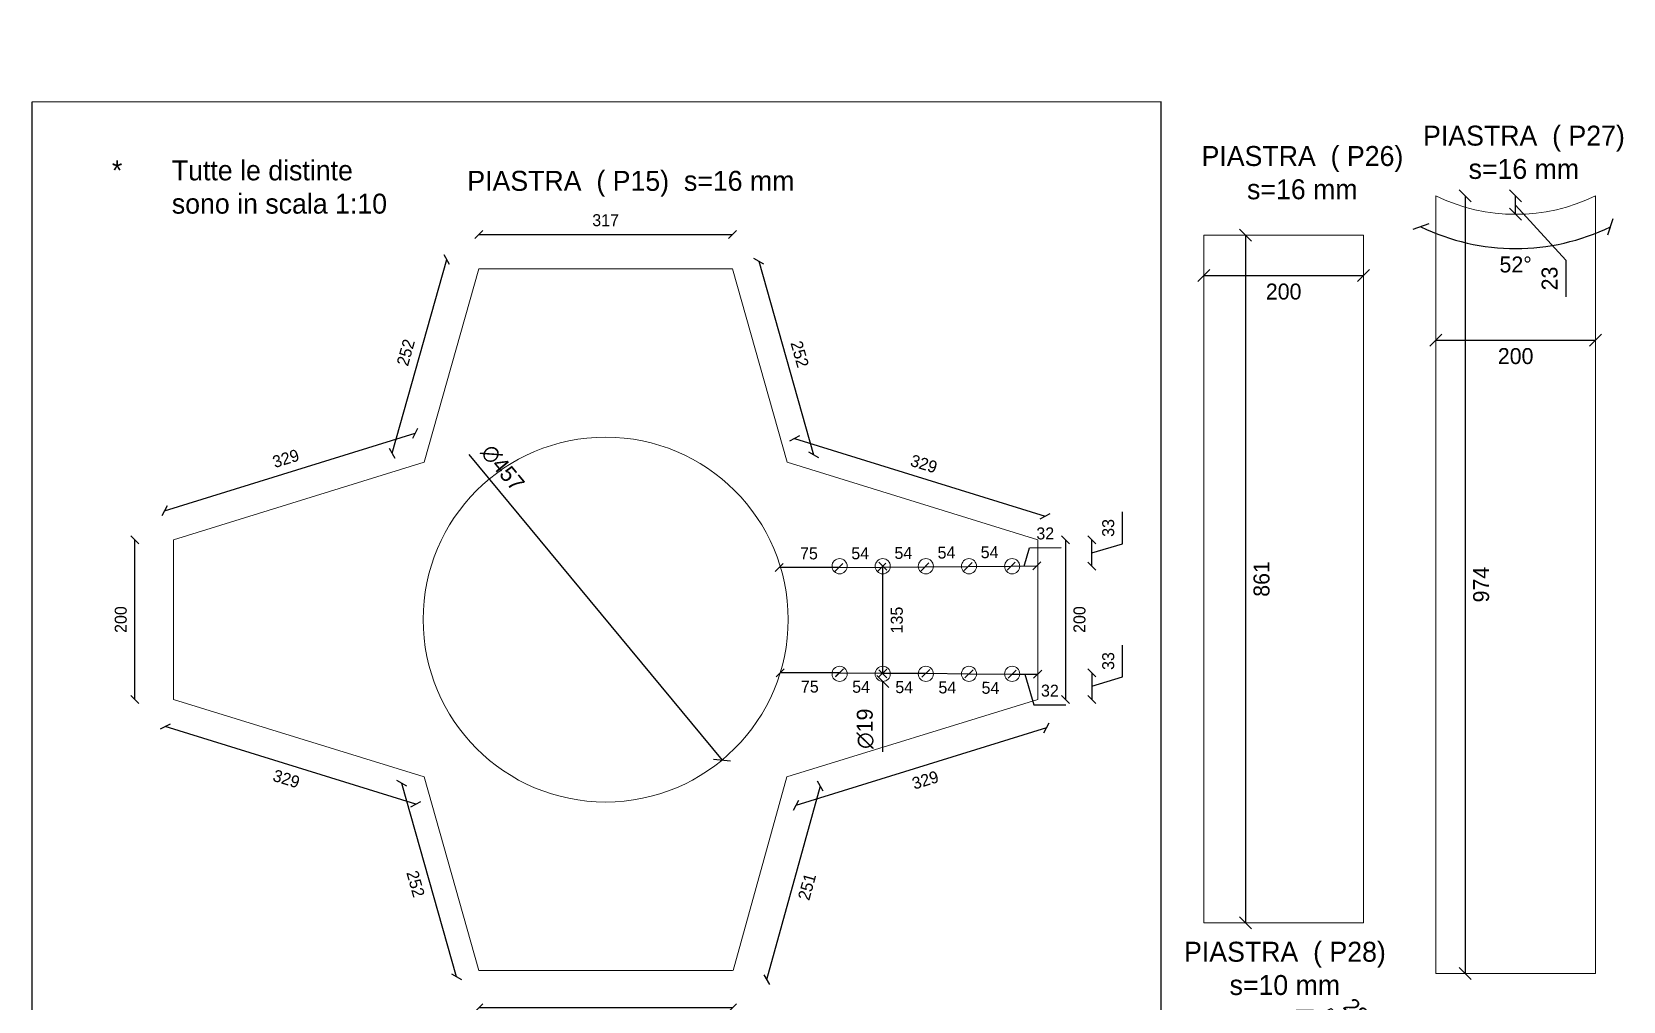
# Model space of a CAD drawing. Header units: millimetres. Extents: x -6949 to 549764, y -83146 to 127128.
# Drawn here: x 20436 to 22429, y -44215 to -43001 of the extents above; entities that cross this region are included whole.
import ezdxf

# ---------------------------------------------------------------- set-up
doc = ezdxf.new("R2010")
doc.units = ezdxf.units.MM
doc.layers.add('piastra', color=6, linetype='Continuous', lineweight=18)
doc.layers.add('quote', color=7, linetype='Continuous', lineweight=5, true_color=0x383838)
doc.styles.get("Standard").update_dxf_attribs({"font": ''})
doc.styles.get('Standard').set_extended_font_data('Bahnschrift Light')
doc.dimstyles.new('Q 1_10', dxfattribs={"dimtxt": 15, "dimasz": 10, "dimexe": 0.18, "dimexo": 0.0625, "dimgap": 10, "dimtad": 2, "dimdec": 0, "dimzin": 0, "dimdsep": 46, "dimtxsty": 'Standard', "dimblk": 'OBLIQUE', "dimcen": 0, "dimse1": 1, "dimse2": 1, "dimadec": 0, "dimazin": 0, "dimtfac": 1, "dimtdec": 0, "dimtofl": 0, "dimtmove": 1, "dimatfit": 3, "dimfxl": 1, "dimtolj": 1, "dimtzin": 0, "dimarcsym": 1})
doc.dimstyles.new('Q 1_15', dxfattribs={"dimtxt": 20, "dimasz": 15, "dimexe": 0.18, "dimexo": 0.0625, "dimgap": 10, "dimtad": 2, "dimdec": 0, "dimzin": 0, "dimdsep": 46, "dimtxsty": 'Standard', "dimblk": 'OBLIQUE', "dimcen": 0, "dimse1": 1, "dimse2": 1, "dimadec": 0, "dimazin": 0, "dimtfac": 1, "dimtdec": 0, "dimtofl": 0, "dimtmove": 1, "dimatfit": 3, "dimfxl": 1, "dimtolj": 1, "dimtzin": 0, "dimarcsym": 1})

# ---------------------------------------------------------------- blocks, each defined once
blk = doc.blocks.new('_Oblique')
at = {"color": 0, "linetype": 'ByBlock', "lineweight": -2}
blk.add_line((-0.5, -0.5), (0.5, 0.5), dxfattribs=at)
blk = doc.blocks.new('*D709')
at = {"layer": 'Defpoints', "color": 0, "transparency": 16777216}
for p in [(21008.7, -43561), (21300.3, -43913)]:
    blk.add_point(p, dxfattribs=at)
at = {"layer": 'quote', "color": 0, "lineweight": -2, "transparency": 16777216}
blk.add_line((20983.3, -43530.3), (21300.3, -43913), dxfattribs=at)
at = {"layer": 'quote', "color": 0, "lineweight": -2, "transparency": 16777216, "xscale": 15, "yscale": 15, "zscale": 15, "rotation": 309.6394571777741}
blk.add_blockref('_Oblique', (21300.3, -43913), dxfattribs=at)
at = {"layer": 'quote', "color": 0, "transparency": 16777216, "insert": (21025.6, -43547.1), "char_height": 20, "attachment_point": 5, "rotation": 309.6395}
blk.add_mtext('\\A1;∅457', dxfattribs=at)
blk = doc.blocks.new('*D711')
at = {"layer": 'Defpoints', "color": 0, "transparency": 16777216}
for p in [(21501.5, -43795.5), (21501.5, -43814.5)]:
    blk.add_point(p, dxfattribs=at)
at = {"layer": 'quote', "color": 0, "lineweight": -2, "transparency": 16777216}
blk.add_line((21501.5, -43902.8), (21501.5, -43814.5), dxfattribs=at)
at = {"layer": 'quote', "color": 0, "lineweight": -2, "transparency": 16777216, "xscale": 15, "yscale": 15, "zscale": 15, "rotation": 89.99664323390468}
blk.add_blockref('_Oblique', (21501.5, -43814.5), dxfattribs=at)
at = {"layer": 'quote', "color": 0, "transparency": 16777216, "insert": (21479.6, -43873.7), "char_height": 20, "attachment_point": 5, "rotation": 89.9966}
blk.add_mtext('\\A1;∅19', dxfattribs=at)
blk = doc.blocks.new('*D1080')
at = {"layer": 'Defpoints', "color": 0, "transparency": 16777216}
for p in [(20955.6, -43286.2), (20995.8, -43297.6), (20927.4, -43539.9)]:
    blk.add_point(p, dxfattribs=at)
at = {"layer": 'quote', "color": 0, "lineweight": -2, "transparency": 16777216}
blk.add_line((20887.1, -43528.5), (20955.6, -43286.2), dxfattribs=at)
at = {"layer": 'quote', "color": 0, "lineweight": -2, "transparency": 16777216, "xscale": 10, "yscale": 10, "zscale": 10}
for p, rotation in [((20955.6, -43286.2), 74.2236962116412), ((20887.1, -43528.5), 254.2236962116412)]:
    blk.add_blockref('_Oblique', p, dxfattribs=dict(at, rotation=rotation))
at = {"layer": 'quote', "color": 0, "transparency": 16777216, "insert": (20904.3, -43402.5), "char_height": 15, "attachment_point": 5, "rotation": 74.2237}
blk.add_mtext('\\A1;252', dxfattribs=at)
blk = doc.blocks.new('*D1081')
at = {"layer": 'Defpoints', "color": 0, "transparency": 16777216}
for p in [(21313.3, -43254.6), (20995.8, -43297.6), (21313.2, -43297.6)]:
    blk.add_point(p, dxfattribs=at)
at = {"layer": 'quote', "color": 0, "lineweight": -2, "transparency": 16777216}
blk.add_line((20995.8, -43254.6), (21313.3, -43254.6), dxfattribs=at)
at = {"layer": 'quote', "color": 0, "lineweight": -2, "transparency": 16777216, "xscale": 10, "yscale": 10, "zscale": 10}
for p, rotation in [((20995.8, -43254.6), 179.9966432339745), ((21313.3, -43254.6), 359.9966432339745)]:
    blk.add_blockref('_Oblique', p, dxfattribs=dict(at, rotation=rotation))
at = {"layer": 'quote', "color": 0, "transparency": 16777216, "insert": (21154.5, -43236.9), "char_height": 15, "attachment_point": 5, "rotation": 359.9966}
blk.add_mtext('\\A1;317', dxfattribs=at)
blk = doc.blocks.new('*D1082')
at = {"layer": 'Defpoints', "color": 0, "transparency": 16777216}
for p in [(21313.2, -43297.6), (21414.8, -43530.5), (21381.7, -43539.9)]:
    blk.add_point(p, dxfattribs=at)
at = {"layer": 'quote', "color": 0, "lineweight": -2, "transparency": 16777216}
blk.add_line((21346.3, -43288.3), (21414.8, -43530.5), dxfattribs=at)
at = {"layer": 'quote', "color": 0, "lineweight": -2, "transparency": 16777216, "xscale": 10, "yscale": 10, "zscale": 10}
for p, rotation in [((21346.3, -43288.3), 105.7695902562836), ((21414.8, -43530.5), 285.7695902562837)]:
    blk.add_blockref('_Oblique', p, dxfattribs=dict(at, rotation=rotation))
at = {"layer": 'quote', "color": 0, "transparency": 16777216, "insert": (21397.5, -43404.6), "char_height": 15, "attachment_point": 5, "rotation": 285.7696}
blk.add_mtext('\\A1;252', dxfattribs=at)
blk = doc.blocks.new('*D1083')
at = {"layer": 'Defpoints', "color": 0, "transparency": 16777216}
for p in [(20916.2, -43503.6), (20927.4, -43539.9), (20613.5, -43637)]:
    blk.add_point(p, dxfattribs=at)
at = {"layer": 'quote', "color": 0, "lineweight": -2, "transparency": 16777216}
blk.add_line((20602.3, -43600.7), (20916.2, -43503.6), dxfattribs=at)
at = {"layer": 'quote', "color": 0, "lineweight": -2, "transparency": 16777216, "xscale": 10, "yscale": 10, "zscale": 10}
for p, rotation in [((20916.2, -43503.6), 17.19179184315406), ((20602.3, -43600.7), 197.1917918431541)]:
    blk.add_blockref('_Oblique', p, dxfattribs=dict(at, rotation=rotation))
at = {"layer": 'quote', "color": 0, "transparency": 16777216, "insert": (20754, -43535.3), "char_height": 15, "attachment_point": 5, "rotation": 17.1918}
blk.add_mtext('\\A1;329', dxfattribs=at)
blk = doc.blocks.new('*D1084')
at = {"layer": 'Defpoints', "color": 0, "transparency": 16777216}
for p in [(20565.1, -43637), (20613.5, -43637), (20613.5, -43837)]:
    blk.add_point(p, dxfattribs=at)
at = {"layer": 'quote', "color": 0, "lineweight": -2, "transparency": 16777216}
blk.add_line((20565.1, -43837), (20565.1, -43637), dxfattribs=at)
at = {"layer": 'quote', "color": 0, "lineweight": -2, "transparency": 16777216, "xscale": 10, "yscale": 10, "zscale": 10}
for p, rotation in [((20565.1, -43637), 89.99664323397377), ((20565.1, -43837), 269.9966432339738)]:
    blk.add_blockref('_Oblique', p, dxfattribs=dict(at, rotation=rotation))
at = {"layer": 'quote', "color": 0, "transparency": 16777216, "insert": (20547.4, -43737), "char_height": 15, "attachment_point": 5, "rotation": 89.9966}
blk.add_mtext('\\A1;200', dxfattribs=at)
blk = doc.blocks.new('*D1085')
at = {"layer": 'Defpoints', "color": 0, "transparency": 16777216}
for p in [(21695.5, -43637), (21695.5, -43837), (21730.2, -43837)]:
    blk.add_point(p, dxfattribs=at)
at = {"layer": 'quote', "color": 0, "lineweight": -2, "transparency": 16777216}
blk.add_line((21730.2, -43637), (21730.2, -43837), dxfattribs=at)
at = {"layer": 'quote', "color": 0, "lineweight": -2, "transparency": 16777216, "xscale": 10, "yscale": 10, "zscale": 10}
for p, rotation in [((21730.2, -43637), 89.99664323397383), ((21730.2, -43837), 269.9966432339738)]:
    blk.add_blockref('_Oblique', p, dxfattribs=dict(at, rotation=rotation))
at = {"layer": 'quote', "color": 0, "transparency": 16777216, "insert": (21747.9, -43737), "char_height": 15, "attachment_point": 5, "rotation": 89.9966}
blk.add_mtext('\\A1;200', dxfattribs=at)
blk = doc.blocks.new('*D1086')
at = {"layer": 'Defpoints', "color": 0, "transparency": 16777216}
for p in [(21381.7, -43539.9), (21704.7, -43607.4), (21695.5, -43637)]:
    blk.add_point(p, dxfattribs=at)
at = {"layer": 'quote', "color": 0, "lineweight": -2, "transparency": 16777216}
blk.add_line((21390.8, -43510.3), (21704.7, -43607.4), dxfattribs=at)
at = {"layer": 'quote', "color": 0, "lineweight": -2, "transparency": 16777216, "xscale": 10, "yscale": 10, "zscale": 10}
for p, rotation in [((21390.8, -43510.3), 162.8014946247946), ((21704.7, -43607.4), 342.8014946247947)]:
    blk.add_blockref('_Oblique', p, dxfattribs=dict(at, rotation=rotation))
at = {"layer": 'quote', "color": 0, "transparency": 16777216, "insert": (21553, -43542), "char_height": 15, "attachment_point": 5, "rotation": 342.8015}
blk.add_mtext('\\A1;329', dxfattribs=at)
blk = doc.blocks.new('*D1087')
at = {"layer": 'Defpoints', "color": 0, "transparency": 16777216}
for p in [(21695.5, -43837), (21381.6, -43934.1), (21392.6, -43969.7)]:
    blk.add_point(p, dxfattribs=at)
at = {"layer": 'quote', "color": 0, "lineweight": -2, "transparency": 16777216}
blk.add_line((21706.5, -43872.6), (21392.6, -43969.7), dxfattribs=at)
at = {"layer": 'quote', "color": 0, "lineweight": -2, "transparency": 16777216, "xscale": 10, "yscale": 10, "zscale": 10}
for p, rotation in [((21706.5, -43872.6), 17.19179184315528), ((21392.6, -43969.7), 197.1917918431553)]:
    blk.add_blockref('_Oblique', p, dxfattribs=dict(at, rotation=rotation))
at = {"layer": 'quote', "color": 0, "transparency": 16777216, "insert": (21554.8, -43938), "char_height": 15, "attachment_point": 5, "rotation": 17.1918}
blk.add_mtext('\\A1;329', dxfattribs=at)
blk = doc.blocks.new('*D1088')
at = {"layer": 'Defpoints', "color": 0, "transparency": 16777216}
for p in [(21381.6, -43934.1), (21314.4, -44176.4), (21356.1, -44188)]:
    blk.add_point(p, dxfattribs=at)
at = {"layer": 'quote', "color": 0, "lineweight": -2, "transparency": 16777216}
blk.add_line((21423.3, -43945.7), (21356.1, -44188), dxfattribs=at)
at = {"layer": 'quote', "color": 0, "lineweight": -2, "transparency": 16777216, "xscale": 10, "yscale": 10, "zscale": 10}
for p, rotation in [((21423.3, -43945.7), 74.49159415069168), ((21356.1, -44188), 254.4915941506917)]:
    blk.add_blockref('_Oblique', p, dxfattribs=dict(at, rotation=rotation))
at = {"layer": 'quote', "color": 0, "transparency": 16777216, "insert": (21406.7, -44071.6), "char_height": 15, "attachment_point": 5, "rotation": 74.4916}
blk.add_mtext('\\A1;251', dxfattribs=at)
blk = doc.blocks.new('*D1089')
at = {"layer": 'Defpoints', "color": 0, "transparency": 16777216}
for p in [(20995.8, -44176.4), (21313.2, -44176.4), (20995.8, -44223.4)]:
    blk.add_point(p, dxfattribs=at)
at = {"layer": 'quote', "color": 0, "lineweight": -2, "transparency": 16777216}
blk.add_line((21313.2, -44223.4), (20995.8, -44223.4), dxfattribs=at)
at = {"layer": 'quote', "color": 0, "lineweight": -2, "transparency": 16777216, "xscale": 10, "yscale": 10, "zscale": 10}
for p, rotation in [((20995.8, -44223.4), 179.9966432339745), ((21313.2, -44223.4), 359.9966432339746)]:
    blk.add_blockref('_Oblique', p, dxfattribs=dict(at, rotation=rotation))
at = {"layer": 'quote', "color": 0, "transparency": 16777216, "insert": (21154.5, -44241), "char_height": 15, "attachment_point": 5, "rotation": 359.9966}
blk.add_mtext('\\A1;317', dxfattribs=at)
blk = doc.blocks.new('*D1090')
at = {"layer": 'Defpoints', "color": 0, "transparency": 16777216}
for p in [(20927.4, -43934.1), (20899.3, -43942.1), (20995.8, -44176.4)]:
    blk.add_point(p, dxfattribs=at)
at = {"layer": 'quote', "color": 0, "lineweight": -2, "transparency": 16777216}
blk.add_line((20967.7, -44184.3), (20899.3, -43942.1), dxfattribs=at)
at = {"layer": 'quote', "color": 0, "lineweight": -2, "transparency": 16777216, "xscale": 10, "yscale": 10, "zscale": 10}
for p, rotation in [((20899.3, -43942.1), 105.7695902563023), ((20967.7, -44184.3), 285.7695902563023)]:
    blk.add_blockref('_Oblique', p, dxfattribs=dict(at, rotation=rotation))
at = {"layer": 'quote', "color": 0, "transparency": 16777216, "insert": (20916.5, -44068), "char_height": 15, "attachment_point": 5, "rotation": 285.7696}
blk.add_mtext('\\A1;252', dxfattribs=at)
blk = doc.blocks.new('*D1091')
at = {"layer": 'Defpoints', "color": 0, "transparency": 16777216}
for p in [(20613.5, -43837), (20602.9, -43871.1), (20927.4, -43934.1)]:
    blk.add_point(p, dxfattribs=at)
at = {"layer": 'quote', "color": 0, "lineweight": -2, "transparency": 16777216}
blk.add_line((20916.8, -43968.2), (20602.9, -43871.1), dxfattribs=at)
at = {"layer": 'quote', "color": 0, "lineweight": -2, "transparency": 16777216, "xscale": 10, "yscale": 10, "zscale": 10}
for p, rotation in [((20602.9, -43871.1), 162.8014946247946), ((20916.8, -43968.2), 342.8014946247947)]:
    blk.add_blockref('_Oblique', p, dxfattribs=dict(at, rotation=rotation))
at = {"layer": 'quote', "color": 0, "transparency": 16777216, "insert": (20754.7, -43936.5), "char_height": 15, "attachment_point": 5, "rotation": 342.8015}
blk.add_mtext('\\A1;329', dxfattribs=at)
blk = doc.blocks.new('*D1111')
at = {"layer": 'Defpoints', "color": 0, "transparency": 16777216}
for p in [(21446.4, -43672), (21500.4, -43671.4), (21500.4, -43671.6)]:
    blk.add_point(p, dxfattribs=at)
at = {"layer": 'quote', "color": 0, "lineweight": -2, "transparency": 16777216}
blk.add_line((21446.4, -43671.8), (21500.4, -43671.4), dxfattribs=at)
at = {"layer": 'quote', "color": 0, "lineweight": -2, "transparency": 16777216, "xscale": 10, "yscale": 10, "zscale": 10}
for p, rotation in [((21446.4, -43671.8), 180.4642783547819), ((21500.4, -43671.4), 0.4642783547819098)]:
    blk.add_blockref('_Oblique', p, dxfattribs=dict(at, rotation=rotation))
at = {"layer": 'quote', "color": 0, "transparency": 16777216, "insert": (21473.3, -43654), "char_height": 15, "attachment_point": 5, "rotation": 0.4643}
blk.add_mtext('\\A1;54', dxfattribs=at)
blk = doc.blocks.new('*D1112')
at = {"layer": 'Defpoints', "color": 0, "transparency": 16777216}
for p in [(21500.4, -43671.6), (21554.4, -43670.9), (21554.4, -43671.1)]:
    blk.add_point(p, dxfattribs=at)
at = {"layer": 'quote', "color": 0, "lineweight": -2, "transparency": 16777216}
blk.add_line((21500.4, -43671.4), (21554.4, -43670.9), dxfattribs=at)
at = {"layer": 'quote', "color": 0, "lineweight": -2, "transparency": 16777216, "xscale": 10, "yscale": 10, "zscale": 10}
for p, rotation in [((21500.4, -43671.4), 180.4642783547853), ((21554.4, -43670.9), 0.4642783547853193)]:
    blk.add_blockref('_Oblique', p, dxfattribs=dict(at, rotation=rotation))
at = {"layer": 'quote', "color": 0, "transparency": 16777216, "insert": (21527.3, -43653.6), "char_height": 15, "attachment_point": 5, "rotation": 0.4643}
blk.add_mtext('\\A1;54', dxfattribs=at)
blk = doc.blocks.new('*D1113')
at = {"layer": 'Defpoints', "color": 0, "transparency": 16777216}
for p in [(21554.4, -43671.1), (21608.4, -43670.5), (21608.4, -43670.7)]:
    blk.add_point(p, dxfattribs=at)
at = {"layer": 'quote', "color": 0, "lineweight": -2, "transparency": 16777216}
blk.add_line((21554.4, -43670.9), (21608.4, -43670.5), dxfattribs=at)
at = {"layer": 'quote', "color": 0, "lineweight": -2, "transparency": 16777216, "xscale": 10, "yscale": 10, "zscale": 10}
for p, rotation in [((21554.4, -43670.9), 180.4642783547853), ((21608.4, -43670.5), 0.4642783547853193)]:
    blk.add_blockref('_Oblique', p, dxfattribs=dict(at, rotation=rotation))
at = {"layer": 'quote', "color": 0, "transparency": 16777216, "insert": (21581.3, -43653.1), "char_height": 15, "attachment_point": 5, "rotation": 0.4643}
blk.add_mtext('\\A1;54', dxfattribs=at)
blk = doc.blocks.new('*D1114')
at = {"layer": 'Defpoints', "color": 0, "transparency": 16777216}
for p in [(21608.4, -43670.7), (21662.4, -43670.1), (21662.4, -43670.2)]:
    blk.add_point(p, dxfattribs=at)
at = {"layer": 'quote', "color": 0, "lineweight": -2, "transparency": 16777216}
blk.add_line((21608.4, -43670.5), (21662.4, -43670.1), dxfattribs=at)
at = {"layer": 'quote', "color": 0, "lineweight": -2, "transparency": 16777216, "xscale": 10, "yscale": 10, "zscale": 10}
for p, rotation in [((21608.4, -43670.5), 180.4642783547853), ((21662.4, -43670.1), 0.4642783547853193)]:
    blk.add_blockref('_Oblique', p, dxfattribs=dict(at, rotation=rotation))
at = {"layer": 'quote', "color": 0, "transparency": 16777216, "insert": (21635.3, -43652.7), "char_height": 15, "attachment_point": 5, "rotation": 0.4643}
blk.add_mtext('\\A1;54', dxfattribs=at)
blk = doc.blocks.new('*D1115')
at = {"layer": 'Defpoints', "color": 0, "transparency": 16777216}
for p in [(21662.4, -43670.2), (21694.4, -43669.8), (21694.5, -43672.6)]:
    blk.add_point(p, dxfattribs=at)
at = {"layer": 'quote', "color": 0, "lineweight": -2, "transparency": 16777216}
for p, q in [((21678.4, -43669.9), (21685.1, -43647)), ((21685.1, -43647), (21725.1, -43646.7)), ((21662.4, -43670.1), (21694.4, -43669.8))]:
    blk.add_line(p, q, dxfattribs=at)
at = {"layer": 'quote', "color": 0, "lineweight": -2, "transparency": 16777216, "xscale": 10, "yscale": 10, "zscale": 10}
for p, rotation in [((21662.4, -43670.1), 180.4642783547853), ((21694.4, -43669.8), 0.4642783547853193)]:
    blk.add_blockref('_Oblique', p, dxfattribs=dict(at, rotation=rotation))
at = {"layer": 'quote', "color": 0, "transparency": 16777216, "insert": (21705, -43629.2), "char_height": 15, "attachment_point": 5, "rotation": 0.4643}
blk.add_mtext('\\A1;32', dxfattribs=at)
blk = doc.blocks.new('*D1104')
at = {"layer": 'Defpoints', "color": 0, "transparency": 16777216}
for p in [(21371.8, -43671.8), (21371.8, -43672), (21446.4, -43672)]:
    blk.add_point(p, dxfattribs=at)
at = {"layer": 'quote', "color": 0, "lineweight": -2, "transparency": 16777216}
blk.add_line((21446.4, -43671.8), (21371.8, -43671.8), dxfattribs=at)
at = {"layer": 'quote', "color": 0, "lineweight": -2, "transparency": 16777216, "xscale": 10, "yscale": 10, "zscale": 10, "rotation": 180}
blk.add_blockref('_Oblique', (21371.8, -43671.8), dxfattribs=at)
at = {"layer": 'quote', "color": 0, "lineweight": -2, "transparency": 16777216, "xscale": 10, "yscale": 10, "zscale": 10}
blk.add_blockref('_Oblique', (21446.4, -43671.8), dxfattribs=at)
at = {"layer": 'quote', "color": 0, "transparency": 16777216, "insert": (21409.1, -43654.2), "char_height": 15, "attachment_point": 5}
blk.add_mtext('\\A1;75', dxfattribs=at)
blk = doc.blocks.new('*D1105')
at = {"layer": 'Defpoints', "color": 0, "transparency": 16777216}
for p in [(21447.5, -43803.3), (21501.5, -43803.7), (21501.5, -43803.9)]:
    blk.add_point(p, dxfattribs=at)
at = {"layer": 'quote', "color": 0, "lineweight": -2, "transparency": 16777216}
blk.add_line((21447.5, -43803.5), (21501.5, -43803.9), dxfattribs=at)
at = {"layer": 'quote', "color": 0, "lineweight": -2, "transparency": 16777216, "xscale": 10, "yscale": 10, "zscale": 10}
for p, rotation in [((21447.5, -43803.5), 179.5357216452181), ((21501.5, -43803.9), 359.5357216452181)]:
    blk.add_blockref('_Oblique', p, dxfattribs=dict(at, rotation=rotation))
at = {"layer": 'quote', "color": 0, "transparency": 16777216, "insert": (21474.4, -43821.3), "char_height": 15, "attachment_point": 5, "rotation": 359.5357}
blk.add_mtext('\\A1;54', dxfattribs=at)
blk = doc.blocks.new('*D1106')
at = {"layer": 'Defpoints', "color": 0, "transparency": 16777216}
for p in [(21501.5, -43803.7), (21555.5, -43804.2), (21555.5, -43804.3)]:
    blk.add_point(p, dxfattribs=at)
at = {"layer": 'quote', "color": 0, "lineweight": -2, "transparency": 16777216}
blk.add_line((21501.5, -43803.9), (21555.5, -43804.3), dxfattribs=at)
at = {"layer": 'quote', "color": 0, "lineweight": -2, "transparency": 16777216, "xscale": 10, "yscale": 10, "zscale": 10}
for p, rotation in [((21501.5, -43803.9), 179.5357216448629), ((21555.5, -43804.3), 359.535721644863)]:
    blk.add_blockref('_Oblique', p, dxfattribs=dict(at, rotation=rotation))
at = {"layer": 'quote', "color": 0, "transparency": 16777216, "insert": (21528.4, -43821.7), "char_height": 15, "attachment_point": 5, "rotation": 359.5357}
blk.add_mtext('\\A1;54', dxfattribs=at)
blk = doc.blocks.new('*D1107')
at = {"layer": 'Defpoints', "color": 0, "transparency": 16777216}
for p in [(21555.5, -43804.2), (21609.5, -43804.6), (21609.5, -43804.8)]:
    blk.add_point(p, dxfattribs=at)
at = {"layer": 'quote', "color": 0, "lineweight": -2, "transparency": 16777216}
blk.add_line((21555.5, -43804.3), (21609.5, -43804.8), dxfattribs=at)
at = {"layer": 'quote', "color": 0, "lineweight": -2, "transparency": 16777216, "xscale": 10, "yscale": 10, "zscale": 10}
for p, rotation in [((21555.5, -43804.3), 179.5357216448629), ((21609.5, -43804.8), 359.535721644863)]:
    blk.add_blockref('_Oblique', p, dxfattribs=dict(at, rotation=rotation))
at = {"layer": 'quote', "color": 0, "transparency": 16777216, "insert": (21582.4, -43822.1), "char_height": 15, "attachment_point": 5, "rotation": 359.5357}
blk.add_mtext('\\A1;54', dxfattribs=at)
blk = doc.blocks.new('*D1108')
at = {"layer": 'Defpoints', "color": 0, "transparency": 16777216}
for p in [(21609.5, -43804.6), (21663.5, -43805), (21663.5, -43805.2)]:
    blk.add_point(p, dxfattribs=at)
at = {"layer": 'quote', "color": 0, "lineweight": -2, "transparency": 16777216}
blk.add_line((21609.5, -43804.8), (21663.5, -43805.2), dxfattribs=at)
at = {"layer": 'quote', "color": 0, "lineweight": -2, "transparency": 16777216, "xscale": 10, "yscale": 10, "zscale": 10}
for p, rotation in [((21609.5, -43804.8), 179.5357216448629), ((21663.5, -43805.2), 359.535721644863)]:
    blk.add_blockref('_Oblique', p, dxfattribs=dict(at, rotation=rotation))
at = {"layer": 'quote', "color": 0, "transparency": 16777216, "insert": (21636.4, -43822.6), "char_height": 15, "attachment_point": 5, "rotation": 359.5357}
blk.add_mtext('\\A1;54', dxfattribs=at)
blk = doc.blocks.new('*D1109')
at = {"layer": 'Defpoints', "color": 0, "transparency": 16777216}
for p in [(21663.5, -43805), (21695.5, -43802.7), (21695.5, -43805.5)]:
    blk.add_point(p, dxfattribs=at)
at = {"layer": 'quote', "color": 0, "lineweight": -2, "transparency": 16777216}
for p, q in [((21663.5, -43805.2), (21695.5, -43805.5)), ((21679.5, -43805.4), (21690.7, -43843.6)), ((21690.7, -43843.6), (21730.7, -43843.9))]:
    blk.add_line(p, q, dxfattribs=at)
at = {"layer": 'quote', "color": 0, "lineweight": -2, "transparency": 16777216, "xscale": 10, "yscale": 10, "zscale": 10}
for p, rotation in [((21663.5, -43805.2), 179.5357216448629), ((21695.5, -43805.5), 359.535721644863)]:
    blk.add_blockref('_Oblique', p, dxfattribs=dict(at, rotation=rotation))
at = {"layer": 'quote', "color": 0, "transparency": 16777216, "insert": (21710.8, -43826.1), "char_height": 15, "attachment_point": 5, "rotation": 359.5357}
blk.add_mtext('\\A1;32', dxfattribs=at)
blk = doc.blocks.new('*D1110')
at = {"layer": 'Defpoints', "color": 0, "transparency": 16777216}
for p in [(21372.9, -43803.3), (21372.9, -43803.5), (21447.5, -43803.3)]:
    blk.add_point(p, dxfattribs=at)
at = {"layer": 'quote', "color": 0, "lineweight": -2, "transparency": 16777216}
blk.add_line((21447.5, -43803.5), (21372.9, -43803.5), dxfattribs=at)
at = {"layer": 'quote', "color": 0, "lineweight": -2, "transparency": 16777216, "xscale": 10, "yscale": 10, "zscale": 10, "rotation": 180}
blk.add_blockref('_Oblique', (21372.9, -43803.5), dxfattribs=at)
at = {"layer": 'quote', "color": 0, "lineweight": -2, "transparency": 16777216, "xscale": 10, "yscale": 10, "zscale": 10}
blk.add_blockref('_Oblique', (21447.5, -43803.5), dxfattribs=at)
at = {"layer": 'quote', "color": 0, "transparency": 16777216, "insert": (21410.2, -43821), "char_height": 15, "attachment_point": 5}
blk.add_mtext('\\A1;75', dxfattribs=at)
blk = doc.blocks.new('*D1116')
at = {"layer": 'Defpoints', "color": 0, "transparency": 16777216}
for p in [(21501.5, -43670.2), (21501.5, -43670.2), (21501.5, -43805)]:
    blk.add_point(p, dxfattribs=at)
at = {"layer": 'quote', "color": 0, "lineweight": -2, "transparency": 16777216}
blk.add_line((21501.5, -43805), (21501.5, -43670.2), dxfattribs=at)
at = {"layer": 'quote', "color": 0, "lineweight": -2, "transparency": 16777216, "xscale": 10, "yscale": 10, "zscale": 10}
for p, rotation in [((21501.5, -43670.2), 89.99664323397607), ((21501.5, -43805), 269.9966432339761)]:
    blk.add_blockref('_Oblique', p, dxfattribs=dict(at, rotation=rotation))
at = {"layer": 'quote', "color": 0, "transparency": 16777216, "insert": (21519.2, -43737.6), "char_height": 15, "attachment_point": 5, "rotation": 89.9966}
blk.add_mtext('\\A1;135', dxfattribs=at)
blk = doc.blocks.new('*D1117')
at = {"layer": 'Defpoints', "color": 0, "transparency": 16777216}
for p in [(21695.5, -43637), (21763.4, -43637), (21662.4, -43670.2)]:
    blk.add_point(p, dxfattribs=at)
at = {"layer": 'quote', "color": 0, "lineweight": -2, "transparency": 16777216}
for p, q in [((21801.6, -43642.2), (21801.6, -43602.2)), ((21763.4, -43670.2), (21763.4, -43637)), ((21763.4, -43653.6), (21801.6, -43642.2))]:
    blk.add_line(p, q, dxfattribs=at)
at = {"layer": 'quote', "color": 0, "lineweight": -2, "transparency": 16777216, "xscale": 10, "yscale": 10, "zscale": 10}
for p, rotation in [((21763.4, -43637), 90), ((21763.4, -43670.2), 270)]:
    blk.add_blockref('_Oblique', p, dxfattribs=dict(at, rotation=rotation))
at = {"layer": 'quote', "color": 0, "transparency": 16777216, "insert": (21783.9, -43622.2), "char_height": 15, "attachment_point": 5, "rotation": 90}
blk.add_mtext('\\A1;33', dxfattribs=at)
blk = doc.blocks.new('*D1118')
at = {"layer": 'Defpoints', "color": 0, "transparency": 16777216}
for p in [(21662.4, -43803.7), (21695.5, -43836.9), (21763.4, -43836.9)]:
    blk.add_point(p, dxfattribs=at)
at = {"layer": 'quote', "color": 0, "lineweight": -2, "transparency": 16777216}
for p, q in [((21801.6, -43808.9), (21801.6, -43768.9)), ((21763.4, -43803.7), (21763.4, -43836.9)), ((21763.4, -43820.3), (21801.6, -43808.9))]:
    blk.add_line(p, q, dxfattribs=at)
at = {"layer": 'quote', "color": 0, "lineweight": -2, "transparency": 16777216, "xscale": 10, "yscale": 10, "zscale": 10}
for p, rotation in [((21763.4, -43803.7), 90), ((21763.4, -43836.9), 270)]:
    blk.add_blockref('_Oblique', p, dxfattribs=dict(at, rotation=rotation))
at = {"layer": 'quote', "color": 0, "transparency": 16777216, "insert": (21783.9, -43788.9), "char_height": 15, "attachment_point": 5, "rotation": 90}
blk.add_mtext('\\A1;33', dxfattribs=at)
blk = doc.blocks.new('*D2040')
at = {"layer": 'Defpoints', "color": 0, "transparency": 16777216}
for p in [(22018.8, -44237.3), (22049.3, -44246.1), (22038, -44257.1)]:
    blk.add_point(p, dxfattribs=at)
at = {"layer": 'quote', "color": 0, "lineweight": -2, "transparency": 16777216}
for p, q in [((22030.1, -44226.3), (22049.3, -44246.1)), ((22039.7, -44236.2), (22063.2, -44223.9)), ((22063.2, -44223.9), (22096, -44257.6))]:
    blk.add_line(p, q, dxfattribs=at)
at = {"layer": 'quote', "color": 0, "lineweight": -2, "transparency": 16777216, "xscale": 15, "yscale": 15, "zscale": 15}
for p, rotation in [((22030.1, -44226.3), 134.2302994388976), ((22049.3, -44246.1), 314.2302994388975)]:
    blk.add_blockref('_Oblique', p, dxfattribs=dict(at, rotation=rotation))
at = {"layer": 'quote', "color": 0, "transparency": 16777216, "insert": (22094.1, -44226.7), "char_height": 20, "attachment_point": 5, "rotation": 314.2303}
blk.add_mtext('\\A1;28', dxfattribs=at)
blk = doc.blocks.new('*D2047')
at = {"layer": 'Defpoints', "color": 0, "transparency": 16777216}
for p in [(21903.5, -43255.5), (21903.5, -44116.8), (21955.7, -44116.8)]:
    blk.add_point(p, dxfattribs=at)
at = {"layer": 'quote', "color": 0, "lineweight": -2, "transparency": 16777216}
blk.add_line((21955.7, -43255.5), (21955.7, -44116.8), dxfattribs=at)
at = {"layer": 'quote', "color": 0, "lineweight": -2, "transparency": 16777216, "xscale": 15, "yscale": 15, "zscale": 15}
for p, rotation in [((21955.7, -43255.5), 90), ((21955.7, -44116.8), 270)]:
    blk.add_blockref('_Oblique', p, dxfattribs=dict(at, rotation=rotation))
at = {"layer": 'quote', "color": 0, "transparency": 16777216, "insert": (21975.9, -43686.1), "char_height": 20, "attachment_point": 5, "rotation": 90}
blk.add_mtext('\\A1;861', dxfattribs=at)
blk = doc.blocks.new('*D2048')
at = {"layer": 'Defpoints', "color": 0, "transparency": 16777216}
for p in [(21903.5, -43255.5), (22103.5, -43255.5), (22103.5, -43306)]:
    blk.add_point(p, dxfattribs=at)
at = {"layer": 'quote', "color": 0, "lineweight": -2, "transparency": 16777216}
blk.add_line((21903.5, -43306), (22103.5, -43306), dxfattribs=at)
at = {"layer": 'quote', "color": 0, "lineweight": -2, "transparency": 16777216, "xscale": 15, "yscale": 15, "zscale": 15, "rotation": 180}
blk.add_blockref('_Oblique', (21903.5, -43306), dxfattribs=at)
at = {"layer": 'quote', "color": 0, "lineweight": -2, "transparency": 16777216, "xscale": 15, "yscale": 15, "zscale": 15}
blk.add_blockref('_Oblique', (22103.5, -43306), dxfattribs=at)
at = {"layer": 'quote', "color": 0, "transparency": 16777216, "insert": (22003.5, -43326.3), "char_height": 20, "attachment_point": 5}
blk.add_mtext('\\A1;200', dxfattribs=at)
blk = doc.blocks.new('*D2049')
at = {"layer": 'Defpoints', "color": 0, "transparency": 16777216}
for p in [(22194, -43206.3), (22194, -44180.1), (22230.8, -44180.1)]:
    blk.add_point(p, dxfattribs=at)
at = {"layer": 'quote', "color": 0, "lineweight": -2, "transparency": 16777216}
blk.add_line((22230.8, -43206.3), (22230.8, -44180.1), dxfattribs=at)
at = {"layer": 'quote', "color": 0, "lineweight": -2, "transparency": 16777216, "xscale": 15, "yscale": 15, "zscale": 15}
for p, rotation in [((22230.8, -43206.3), 90), ((22230.8, -44180.1), 270)]:
    blk.add_blockref('_Oblique', p, dxfattribs=dict(at, rotation=rotation))
at = {"layer": 'quote', "color": 0, "transparency": 16777216, "insert": (22250.9, -43693.2), "char_height": 20, "attachment_point": 5, "rotation": 90}
blk.add_mtext('\\A1;974', dxfattribs=at)
blk = doc.blocks.new('*D2050')
at = {"layer": 'Defpoints', "color": 0, "transparency": 16777216}
for p in [(22194, -43206.3), (22394, -43206.3), (22394, -43386.9)]:
    blk.add_point(p, dxfattribs=at)
at = {"layer": 'quote', "color": 0, "lineweight": -2, "transparency": 16777216}
blk.add_line((22194, -43386.9), (22394, -43386.9), dxfattribs=at)
at = {"layer": 'quote', "color": 0, "lineweight": -2, "transparency": 16777216, "xscale": 15, "yscale": 15, "zscale": 15, "rotation": 180}
blk.add_blockref('_Oblique', (22194, -43386.9), dxfattribs=at)
at = {"layer": 'quote', "color": 0, "lineweight": -2, "transparency": 16777216, "xscale": 15, "yscale": 15, "zscale": 15}
blk.add_blockref('_Oblique', (22394, -43386.9), dxfattribs=at)
at = {"layer": 'quote', "color": 0, "transparency": 16777216, "insert": (22294, -43407.1), "char_height": 20, "attachment_point": 5}
blk.add_mtext('\\A1;200', dxfattribs=at)
blk = doc.blocks.new('*D2051')
at = {"layer": 'Defpoints', "color": 0, "transparency": 16777216}
for p in [(22294, -43000.9), (22194, -43206.3), (22394, -43206.3), (22253.2, -43269.1)]:
    blk.add_point(p, dxfattribs=at)
at = {"layer": 'quote', "color": 0, "lineweight": -2, "transparency": 16777216}
blk.add_arc((22294, -43000.9), 271.4, 244.0468, 295.9532, dxfattribs=at)
at = {"layer": 'quote', "color": 0, "lineweight": -2, "transparency": 16777216, "xscale": 15, "yscale": 15, "zscale": 15}
for p, rotation in [((22175.2, -43244.9), 154.0468058311219), ((22412.7, -43244.9), 25.95319416886995)]:
    blk.add_blockref('_Oblique', p, dxfattribs=dict(at, rotation=rotation))
at = {"layer": 'quote', "color": 0, "transparency": 16777216, "insert": (22294, -43292.4), "char_height": 20, "attachment_point": 5}
blk.add_mtext('\\A1;52°', dxfattribs=at)
blk = doc.blocks.new('*D2052')
at = {"layer": 'Defpoints', "color": 0, "transparency": 16777216}
for p in [(22294, -43206.3), (22294, -43206.3), (22294, -43229.4)]:
    blk.add_point(p, dxfattribs=at)
at = {"layer": 'quote', "color": 0, "lineweight": -2, "transparency": 16777216}
for p, q in [((22294, -43229.4), (22294, -43206.3)), ((22294, -43217.8), (22356.8, -43286.8)), ((22356.8, -43286.8), (22356.8, -43332.8))]:
    blk.add_line(p, q, dxfattribs=at)
at = {"layer": 'quote', "color": 0, "lineweight": -2, "transparency": 16777216, "xscale": 15, "yscale": 15, "zscale": 15}
for p, rotation in [((22294, -43206.3), 90), ((22294, -43229.4), 270)]:
    blk.add_blockref('_Oblique', p, dxfattribs=dict(at, rotation=rotation))
at = {"layer": 'quote', "color": 0, "transparency": 16777216, "insert": (22336.6, -43309.8), "char_height": 20, "attachment_point": 5, "rotation": 90}
blk.add_mtext('\\A1;23', dxfattribs=at)

msp = doc.modelspace()

# ---------------------------------------------------------------- linework, layer by layer
msp.add_lwpolyline([(21850.2, -43088.6), (20436, -43088.8), (20436, -44295.6), (21850.2, -44295.7)], close=True)
at = {"layer": 'piastra'}
for points in [[(22394, -43206.3), (22394, -44180.1), (22194, -44180.1), (22194, -43206.3)], [(21313.2, -44176.4), (20995.8, -44176.4), (20927.4, -43934.1), (20613.5, -43837), (20613.5, -43637), (20927.4, -43539.9), (20995.8, -43297.6), (21313.2, -43297.6), (21381.7, -43539.9), (21695.5, -43637), (21695.5, -43837), (21381.6, -43934.1), (21314.4, -44176.4)]]:
    msp.add_lwpolyline(points, dxfattribs=at)
msp.add_lwpolyline([(21903.5, -44116.8), (21903.5, -43255.5), (22103.5, -43255.5), (22103.5, -44116.8)], close=True, dxfattribs=at)
for centre, radius in [((21154.5, -43737), 228.5), ((21447.5, -43670.2), 9.5), ((21501.5, -43670.2), 9.5), ((21555.5, -43670.2), 9.5), ((21609.5, -43670.2), 9.5), ((21663.5, -43670.2), 9.5), ((21447.5, -43805), 9.5), ((21501.5, -43805), 9.5), ((21555.5, -43805), 9.5), ((21609.5, -43805), 9.5), ((21663.5, -43805), 9.5)]:
    msp.add_circle(centre, radius, dxfattribs=at)
msp.add_arc((22294, -43000.9), 228.5, 244.0468, 295.9532, dxfattribs=at)

# ---------------------------------------------------------------- texts
at = {"char_height": 25, "attachment_point": 1}
for s, width, insert in [('{\\fBahnschrift Light|b0|i0|c0|p34;PIASTRA  ( P27)  \\P\\pxqc;s=16 mm }', 252.334, (22178.1, -43118.4)), ('{\\fBahnschrift Light|b0|i0|c0|p34;PIASTRA  ( P26)  \\P\\pxqc;s=16 mm }', 252.334, (21900.7, -43143.9)), ('\\pxi-3,l4,t4;*^ITutte le distinte sono in scala 1:10', 393.552, (20511.3, -43161.9)), ('{\\fBahnschrift Light|b0|i0|c0|p34;PIASTRA  ( P15)  s=16 mm }', 450.67, (20981.3, -43175)), ('{\\fBahnschrift Light|b0|i0|c0|p34;PIASTRA  ( P28)  \\P\\pxqc;s=10 mm }', 252.334, (21878.8, -44140.5))]:
    msp.add_mtext_dynamic_manual_height_columns(s, width=width, gutter_width=1, heights=[0], dxfattribs=dict(at, insert=insert))

# ---------------------------------------------------------------- dimensions: what is measured, and where the dimension line sits
at = {"layer": 'quote'}
dim = msp.add_angular_dim_3p(base=(22253.2, -43269.1), center=(22294, -43000.9), p1=(22194, -43206.3), p2=(22394, -43206.3), dimstyle='Q 1_15', dxfattribs=at)
dim.commit()
dim.dimension.update_dxf_attribs({"geometry": '*D2051', "text_midpoint": (22294, -43292.4)})
for p1, p2, distance, dimstyle, picture, middle in [((22194, -43206.3), (22194, -44180.1), 36.8, 'Q 1_15', '*D2049', (22250.9, -43693.2)), ((22194, -43206.3), (22394, -43206.3), -180.6, 'Q 1_15', '*D2050', (22294, -43407.1)), ((20995.8, -43297.6), (21313.2, -43297.6), 43, 'Q 1_10', '*D1081', (21154.5, -43236.9)), ((21903.5, -43255.5), (22103.5, -43255.5), -50.6, 'Q 1_15', '*D2048', (22003.5, -43326.3)), ((21903.5, -43255.5), (21903.5, -44116.8), 52.1, 'Q 1_15', '*D2047', (21975.9, -43686.1)), ((20927.4, -43539.9), (20995.8, -43297.6), 41.9, 'Q 1_10', '*D1080', (20904.3, -43402.5)), ((21313.2, -43297.6), (21381.7, -43539.9), 34.4, 'Q 1_10', '*D1082', (21397.5, -43404.6)), ((20613.5, -43637), (20927.4, -43539.9), 38, 'Q 1_10', '*D1083', (20754, -43535.3)), ((21381.6619, -43539.8846), (21695.5332, -43637.0351), 30.9708, 'Q 1_10', '*D1086', (21552.9753, -43542.0086)), ((20613.5, -43837), (20613.5, -43637), 48.4, 'Q 1_10', '*D1084', (20547.4, -43737)), ((21695.5, -43637), (21695.5, -43837), 34.7, 'Q 1_10', '*D1085', (21747.9, -43737)), ((21446.4, -43672), (21371.8, -43672), -0.2, 'Q 1_10', '*D1104', (21409.1, -43654.2)), ((21446.4, -43672), (21500.4, -43671.6), 0.2, 'Q 1_10', '*D1111', (21473.3, -43654)), ((21501.5, -43805), (21501.5, -43670.2), 0, 'Q 1_10', '*D1116', (21519.2, -43737.6)), ((21447.5, -43803.3), (21372.9, -43803.3), 0.2, 'Q 1_10', '*D1110', (21410.2, -43821)), ((21447.5, -43803.3), (21501.5, -43803.7), -0.2, 'Q 1_10', '*D1105', (21474.4, -43821.3)), ((20927.4, -43934.1), (20613.5, -43837), 35.7, 'Q 1_10', '*D1091', (20754.7, -43936.5)), ((21695.5, -43837), (21381.6, -43934.1), 37.2, 'Q 1_10', '*D1087', (21554.8, -43938)), ((20995.8, -44176.4), (20927.4, -43934.1), 29.2, 'Q 1_10', '*D1090', (20916.5, -44068)), ((21381.6, -43934.1), (21314.4, -44176.4), 43.2, 'Q 1_10', '*D1088', (21406.7, -44071.6)), ((21313.2, -44176.4), (20995.8, -44176.4), 47, 'Q 1_10', '*D1089', (21154.5, -44241)), ((22018.8, -44237.3), (22038, -44257.1), 15.8, 'Q 1_15', '*D2040', (22084.6, -44217))]:
    dim = msp.add_aligned_dim(p1=p1, p2=p2, distance=distance, dimstyle=dimstyle, dxfattribs=at)
    dim.commit()
    dim.dimension.update_dxf_attribs({"geometry": picture, "text_midpoint": middle})
dim = msp.add_linear_dim(base=(22294, -43206.3), p1=(22294, -43229.4), p2=(22294, -43206.3), angle=90, dimstyle='Q 1_15', dxfattribs=at)
dim.commit()
dim.dimension.update_dxf_attribs({"geometry": '*D2052', "text_midpoint": (22356.8, -43296.8), "dimtype": 160})
dim = msp.add_diameter_dim_2p(p1=(21008.7, -43561), p2=(21300.3, -43913), dimstyle='Q 1_15', dxfattribs=at)
dim.commit()
dim.dimension.update_dxf_attribs({"geometry": '*D709', "text_midpoint": (21008.7, -43561), "dimtype": 163})
for base, p1, p2, angle, picture, middle in [((21763.4, -43637), (21662.4, -43670.2), (21695.5, -43637), 90, '*D1117', (21783.9, -43632.2)), ((21694.4, -43669.8), (21662.4, -43670.2), (21694.5, -43672.6), 180.4643, '*D1115', (21695, -43629.3)), ((21554.4, -43670.9), (21500.4, -43671.6), (21554.4, -43671.1), 180.4643, '*D1112', (21527.3, -43653.6)), ((21608.4, -43670.5), (21554.4, -43671.1), (21608.4, -43670.7), 180.4643, '*D1113', (21581.3, -43653.1)), ((21662.4, -43670.1), (21608.4, -43670.7), (21662.4, -43670.2), 180.4643, '*D1114', (21635.3, -43652.7)), ((21763.4, -43836.9), (21662.4, -43803.7), (21695.5, -43836.9), 270, '*D1118', (21783.9, -43798.9)), ((21555.5, -43804.3), (21501.5, -43803.7), (21555.5, -43804.2), 179.5357, '*D1106', (21528.4, -43821.7)), ((21609.5, -43804.8), (21555.5, -43804.2), (21609.5, -43804.6), 179.5357, '*D1107', (21582.4, -43822.1)), ((21663.5, -43805.2), (21609.5, -43804.6), (21663.5, -43805), 179.5357, '*D1108', (21636.4, -43822.6)), ((21695.5, -43805.5), (21663.5, -43805), (21695.5, -43802.7), 179.5357, '*D1109', (21700.8, -43826))]:
    dim = msp.add_linear_dim(base=base, p1=p1, p2=p2, angle=angle, dimstyle='Q 1_10', dxfattribs=at)
    dim.commit()
    dim.dimension.update_dxf_attribs({"geometry": picture, "text_midpoint": middle})
dim = msp.add_diameter_dim_2p(p1=(21501.5, -43795.5), p2=(21501.5, -43814.5), dimstyle='Q 1_15', dxfattribs=at)
dim.commit()
dim.dimension.update_dxf_attribs({"geometry": '*D711', "text_midpoint": (21479.6, -43873.7)})

doc.saveas('drawing.dxf')
